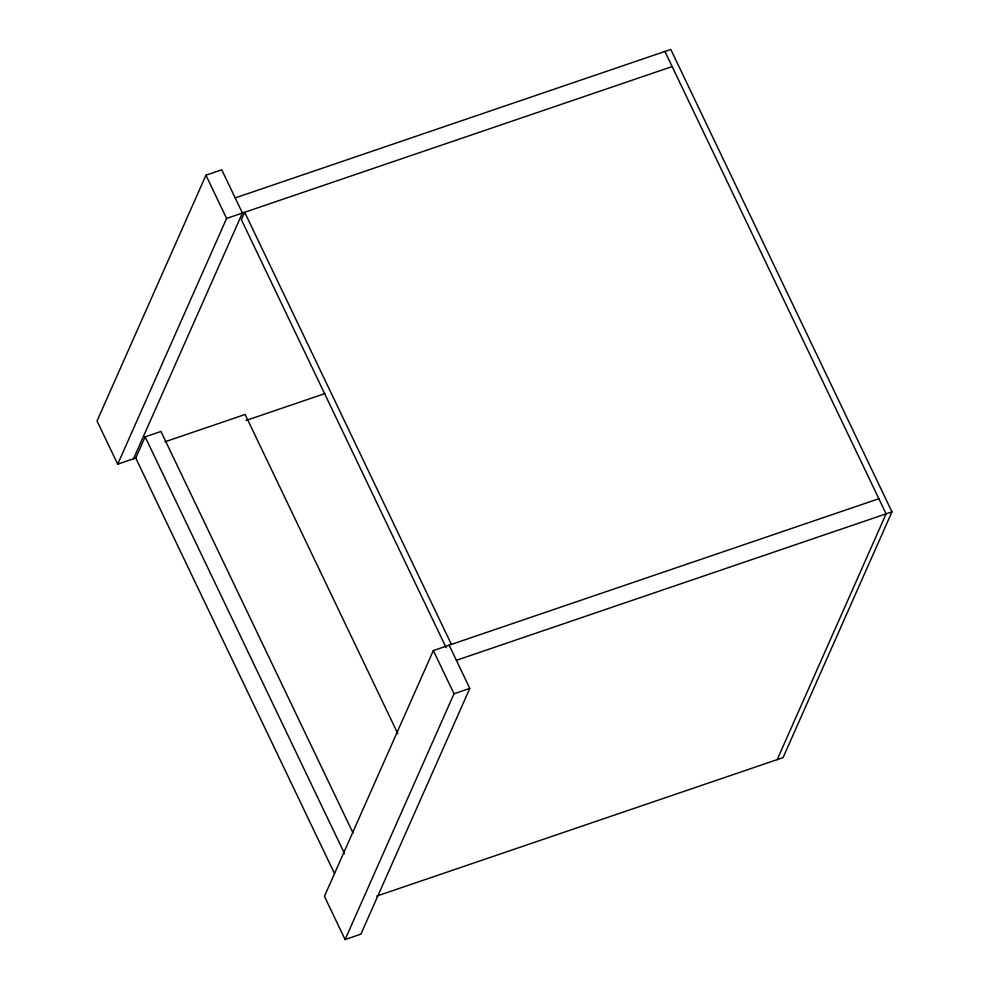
<?xml version="1.0" encoding="UTF-8"?>
<svg xmlns="http://www.w3.org/2000/svg" width="989" height="989" viewBox="0 0 989 989"><rect width="100%" height="100%" fill="white"/><g stroke="black" fill="none" stroke-linecap="round" stroke-linejoin="round"><path stroke-width="1.48" d="M133.503 458.809L242.416 213.031L221.746 169.811L205.947 175.201L97.033 420.98L117.703 464.187L136.42 457.808M117.703 464.187L226.617 218.421L672.137 66.572M352.999 832.936L160.947 431.464L145.148 436.854L135.753 458.031L334.48 873.448M878.862 498.716L433.343 650.564L324.429 896.331L345.099 939.55L360.898 934.16L469.812 688.393L449.142 645.174M345.099 939.55L454.013 693.771L469.812 688.393M777.193 759.626L886.107 513.847L664.905 51.453M235.184 197.911L670.777 49.45L891.967 511.845L783.053 757.623L376.698 896.108M165.039 441.762L245.124 414.465L397.838 733.702M246.051 420.449L324.973 393.548M456.374 660.306L891.967 511.845M451.392 644.408L244.666 212.264L241.39 219.682L446.113 647.647M205.947 175.201L226.617 218.421M433.343 650.564L454.013 693.771M145.148 436.854L344.543 853.655"/></g></svg>
